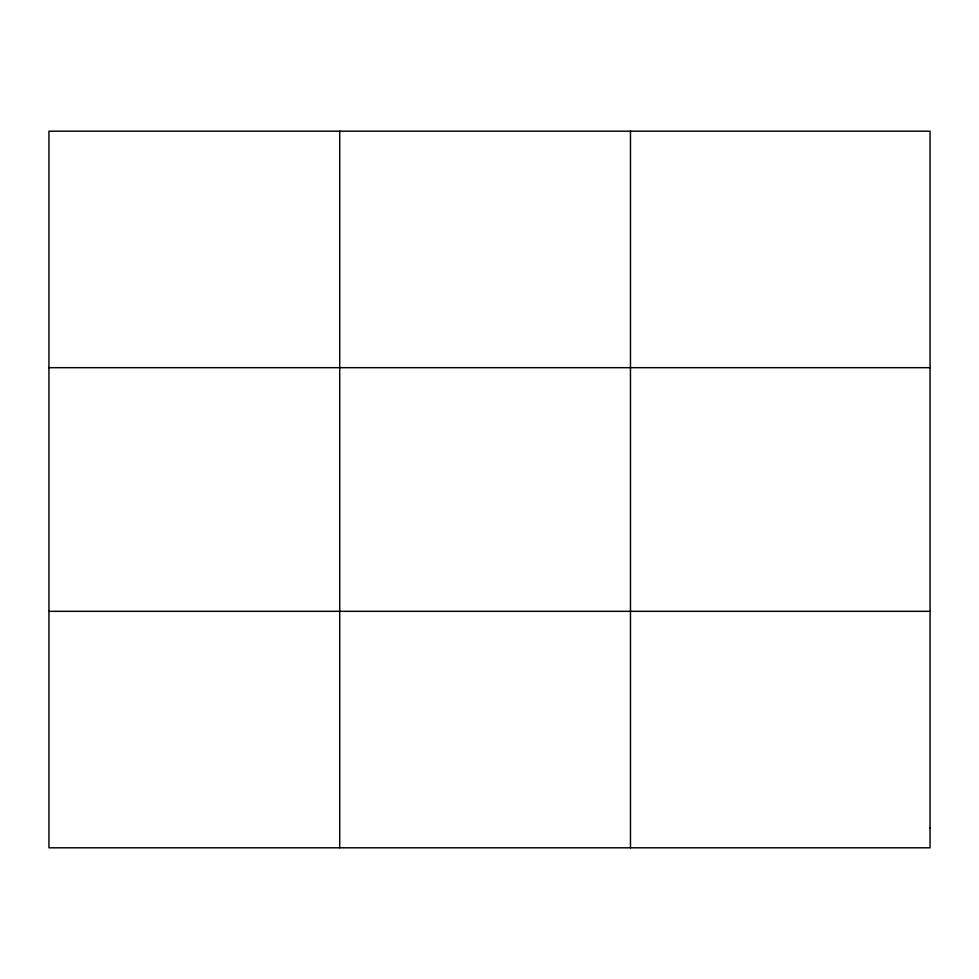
<?xml version="1.0" encoding="UTF-8"?>
<svg xmlns="http://www.w3.org/2000/svg" width="979" height="979" viewBox="0 0 979 979"><rect width="100%" height="100%" fill="white"/><g stroke="black" fill="none" stroke-linecap="round" stroke-linejoin="round"><path stroke-width="1.47" d="M339.713 131.198L339.713 847.802M630.476 131.198L630.476 847.802M48.95 367.676L930.05 367.676M48.95 611.324L930.05 611.324M930.05 828.087L930.05 847.802L48.95 847.802L48.95 131.198L930.05 131.198L930.05 828.087"/></g></svg>
